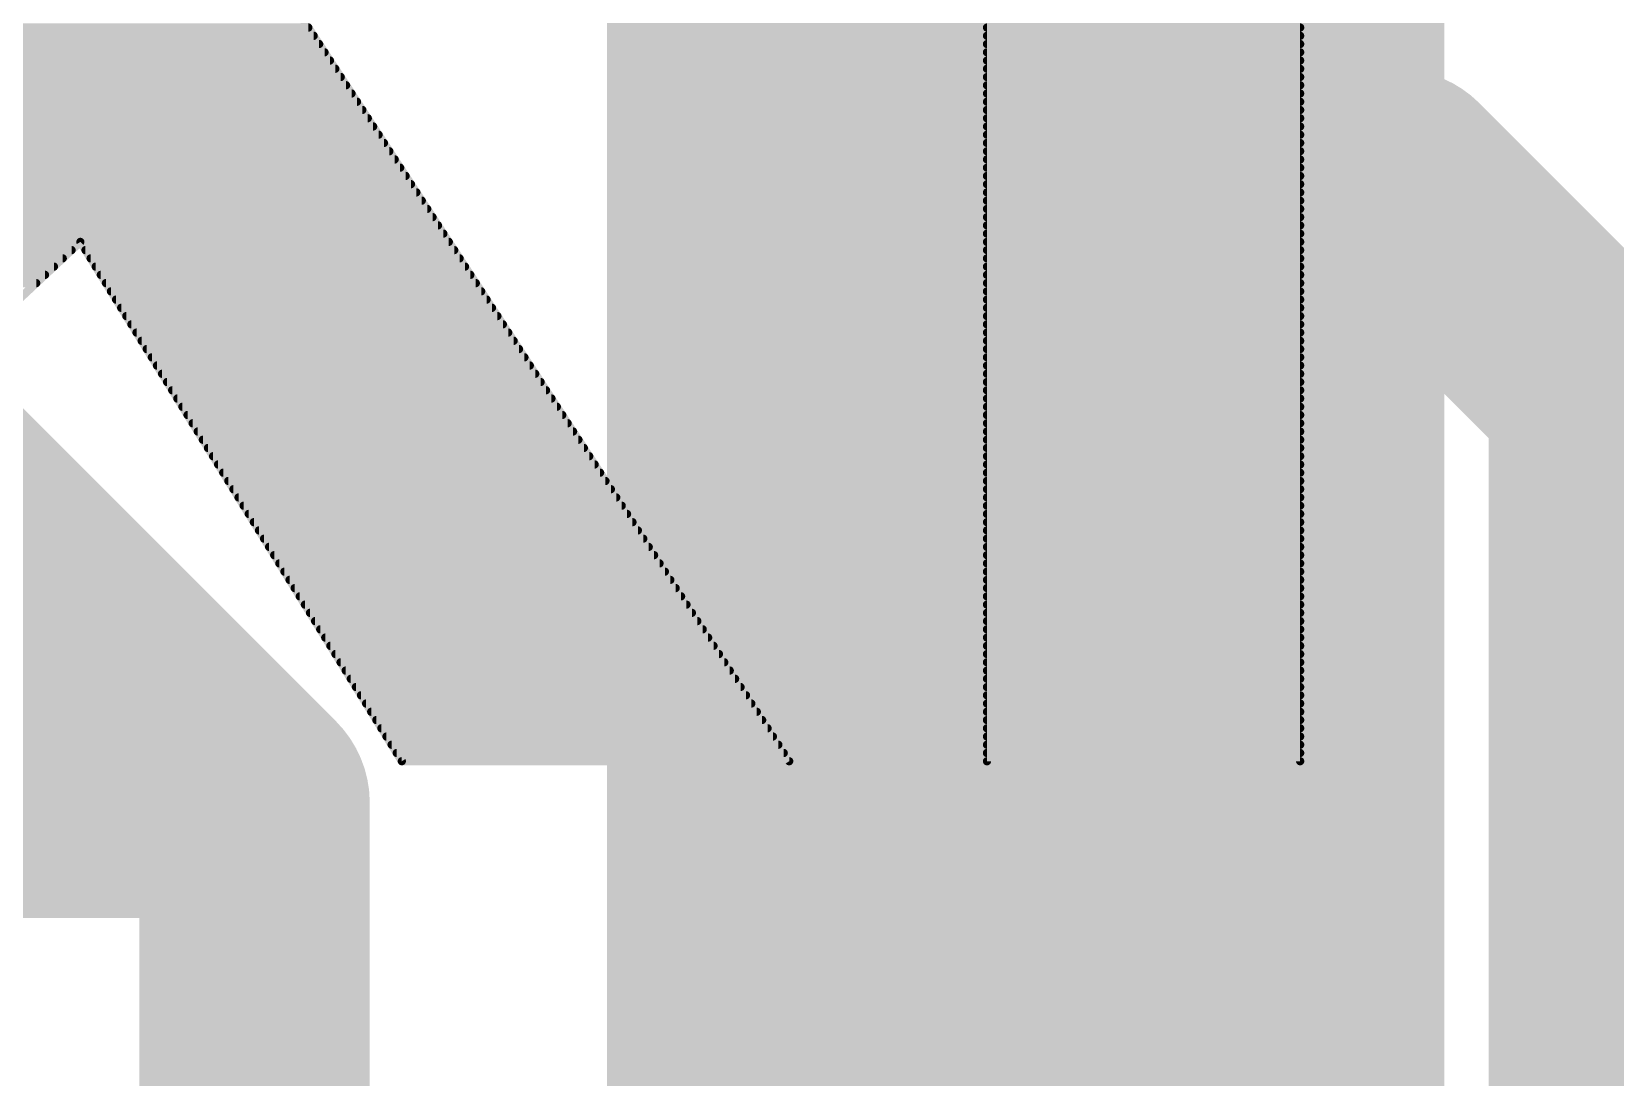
# Model space of a CAD drawing. Extents: x -27 to 80, y -18 to 25.
# Drawn here: x 23.559 to 25.48, y 6.907 to 8.175 of the extents above; entities that cross this region are included whole.
import ezdxf

# ---------------------------------------------------------------- set-up
doc = ezdxf.new("R2010")
doc.units = 0
for name, color, linetype in [('1', 12, 'CONTINUOUS'), ('21', 41, 'CONTINUOUS'), ('22', 40, 'CONTINUOUS')]:
    doc.layers.add(name, color=color, linetype=linetype)

msp = doc.modelspace()

# ---------------------------------------------------------------- linework, layer by layer
at = {"layer": '1', "const_width": 1.016}
msp.add_lwpolyline([(24.765, 0), (24.765, 8.89)], dxfattribs=at)
at = {"layer": '21', "const_width": 0.01}
for points in [[(25.098, 8.45), (25.098, 7.29)], [(24.718, 7.29), (24.718, 8.3)], [(23.888, 8.19), (24.478, 7.29)], [(23.078, 8.18), (23.8946, 8.18)], [(23.078, 8.17), (23.9011, 8.17)], [(24.718, 8.18), (25.098, 8.18)], [(24.718, 8.17), (25.098, 8.17)], [(23.078, 8.16), (23.9077, 8.16)], [(23.078, 8.15), (23.9142, 8.15)], [(24.718, 8.16), (25.098, 8.16)], [(24.718, 8.15), (25.098, 8.15)], [(23.078, 8.14), (23.9208, 8.14)], [(23.078, 8.13), (23.9273, 8.13)], [(24.718, 8.14), (25.098, 8.14)], [(24.718, 8.13), (25.098, 8.13)], [(23.078, 8.12), (23.9339, 8.12)], [(23.078, 8.11), (23.9404, 8.11)], [(24.718, 8.12), (25.098, 8.12)], [(24.718, 8.11), (25.098, 8.11)], [(23.078, 8.1), (23.947, 8.1)], [(23.078, 8.09), (23.9536, 8.09)], [(24.718, 8.1), (25.098, 8.1)], [(24.718, 8.09), (25.098, 8.09)], [(23.078, 8.08), (23.9601, 8.08)], [(23.078, 8.07), (23.9667, 8.07)], [(24.718, 8.08), (25.098, 8.08)], [(24.718, 8.07), (25.098, 8.07)], [(23.078, 8.06), (23.9732, 8.06)], [(23.078, 8.05), (23.9798, 8.05)], [(24.718, 8.06), (25.098, 8.06)], [(24.718, 8.05), (25.098, 8.05)], [(23.078, 8.04), (23.9863, 8.04)], [(23.078, 8.03), (23.9929, 8.03)], [(24.718, 8.04), (25.098, 8.04)], [(24.718, 8.03), (25.098, 8.03)], [(23.078, 8.02), (23.9994, 8.02)], [(23.078, 8.01), (24.006, 8.01)], [(24.718, 8.02), (25.098, 8.02)], [(24.718, 8.01), (25.098, 8.01)], [(23.078, 8), (24.0126, 8)], [(23.078, 7.99), (24.0191, 7.99)], [(24.718, 8), (25.098, 8)], [(24.718, 7.99), (25.098, 7.99)], [(23.078, 7.98), (24.0257, 7.98)], [(23.078, 7.97), (24.0322, 7.97)], [(24.718, 7.98), (25.098, 7.98)], [(24.718, 7.97), (25.098, 7.97)], [(23.078, 7.96), (24.0388, 7.96)], [(24.718, 7.96), (25.098, 7.96)], [(23.078, 7.95), (24.0453, 7.95)], [(23.078, 7.94), (24.0519, 7.94)], [(24.718, 7.95), (25.098, 7.95)], [(24.718, 7.94), (25.098, 7.94)], [(23.078, 7.93), (24.0584, 7.93)], [(23.078, 7.92), (24.065, 7.92)], [(23.618, 7.92), (23.468, 7.78)], [(24.008, 7.29), (23.618, 7.92)], [(24.718, 7.93), (25.098, 7.93)], [(24.718, 7.92), (25.098, 7.92)], [(23.078, 7.91), (23.6073, 7.91)], [(23.078, 7.9), (23.5966, 7.9)], [(23.6242, 7.91), (24.0716, 7.91)], [(23.6304, 7.9), (24.0781, 7.9)], [(24.718, 7.91), (25.098, 7.91)], [(24.718, 7.9), (25.098, 7.9)], [(23.078, 7.89), (23.5859, 7.89)], [(23.078, 7.88), (23.5751, 7.88)], [(23.6366, 7.89), (24.0847, 7.89)], [(23.6428, 7.88), (24.0912, 7.88)], [(24.718, 7.89), (25.098, 7.89)], [(24.718, 7.88), (25.098, 7.88)], [(23.078, 7.87), (23.5644, 7.87)], [(23.649, 7.87), (24.0978, 7.87)], [(23.6551, 7.86), (24.1043, 7.86)], [(24.718, 7.87), (25.098, 7.87)], [(24.718, 7.86), (25.098, 7.86)], [(23.6613, 7.85), (24.1109, 7.85)], [(23.6675, 7.84), (24.1174, 7.84)], [(24.718, 7.85), (25.098, 7.85)], [(24.718, 7.84), (25.098, 7.84)], [(23.6737, 7.83), (24.124, 7.83)], [(23.6799, 7.82), (24.1306, 7.82)], [(24.718, 7.83), (25.098, 7.83)], [(24.718, 7.82), (25.098, 7.82)], [(23.6861, 7.81), (24.1371, 7.81)], [(23.6923, 7.8), (24.1437, 7.8)], [(24.718, 7.81), (25.098, 7.81)], [(24.718, 7.8), (25.098, 7.8)], [(23.6985, 7.79), (24.1502, 7.79)], [(23.7047, 7.78), (24.1568, 7.78)], [(24.718, 7.79), (25.098, 7.79)], [(24.718, 7.78), (25.098, 7.78)], [(23.7109, 7.77), (24.1633, 7.77)], [(23.7171, 7.76), (24.1699, 7.76)], [(24.718, 7.77), (25.098, 7.77)], [(24.718, 7.76), (25.098, 7.76)], [(23.7232, 7.75), (24.1764, 7.75)], [(23.7294, 7.74), (24.183, 7.74)], [(24.718, 7.75), (25.098, 7.75)], [(24.718, 7.74), (25.098, 7.74)], [(23.7356, 7.73), (24.1896, 7.73)], [(23.7418, 7.72), (24.1961, 7.72)], [(24.718, 7.73), (25.098, 7.73)], [(24.718, 7.72), (25.098, 7.72)], [(23.748, 7.71), (24.2027, 7.71)], [(24.718, 7.71), (25.098, 7.71)], [(23.7542, 7.7), (24.2092, 7.7)], [(23.7604, 7.69), (24.2158, 7.69)], [(24.718, 7.7), (25.098, 7.7)], [(24.718, 7.69), (25.098, 7.69)], [(23.7666, 7.68), (24.2223, 7.68)], [(23.7728, 7.67), (24.2289, 7.67)], [(24.718, 7.68), (25.098, 7.68)], [(24.718, 7.67), (25.098, 7.67)], [(23.779, 7.66), (24.2354, 7.66)], [(23.7851, 7.65), (24.242, 7.65)], [(24.718, 7.66), (25.098, 7.66)], [(24.718, 7.65), (25.098, 7.65)], [(23.7913, 7.64), (24.2486, 7.64)], [(23.7975, 7.63), (24.2551, 7.63)], [(24.718, 7.64), (25.098, 7.64)], [(24.718, 7.63), (25.098, 7.63)], [(23.8037, 7.62), (24.2617, 7.62)], [(23.8099, 7.61), (24.2682, 7.61)], [(24.718, 7.62), (25.098, 7.62)], [(24.718, 7.61), (25.098, 7.61)], [(23.8161, 7.6), (24.2748, 7.6)], [(23.8223, 7.59), (24.2813, 7.59)], [(24.718, 7.6), (25.098, 7.6)], [(24.718, 7.59), (25.098, 7.59)], [(23.8285, 7.58), (24.2879, 7.58)], [(23.8347, 7.57), (24.2944, 7.57)], [(24.718, 7.58), (25.098, 7.58)], [(24.718, 7.57), (25.098, 7.57)], [(23.8409, 7.56), (24.301, 7.56)], [(23.847, 7.55), (24.3076, 7.55)], [(24.718, 7.56), (25.098, 7.56)], [(24.718, 7.55), (25.098, 7.55)], [(23.8532, 7.54), (24.3141, 7.54)], [(23.8594, 7.53), (24.3207, 7.53)], [(24.718, 7.54), (25.098, 7.54)], [(24.718, 7.53), (25.098, 7.53)], [(23.8656, 7.52), (24.3272, 7.52)], [(23.8718, 7.51), (24.3338, 7.51)], [(24.718, 7.52), (25.098, 7.52)], [(24.718, 7.51), (25.098, 7.51)], [(23.878, 7.5), (24.3403, 7.5)], [(23.8842, 7.49), (24.3469, 7.49)], [(24.718, 7.5), (25.098, 7.5)], [(24.718, 7.49), (25.098, 7.49)], [(23.8904, 7.48), (24.3534, 7.48)], [(23.8966, 7.47), (24.36, 7.47)], [(24.718, 7.48), (25.098, 7.48)], [(24.718, 7.47), (25.098, 7.47)], [(23.9028, 7.46), (24.3666, 7.46)], [(24.718, 7.46), (25.098, 7.46)], [(23.909, 7.45), (24.3731, 7.45)], [(23.9151, 7.44), (24.3797, 7.44)], [(24.718, 7.45), (25.098, 7.45)], [(24.718, 7.44), (25.098, 7.44)], [(23.9213, 7.43), (24.3862, 7.43)], [(23.9275, 7.42), (24.3928, 7.42)], [(24.718, 7.43), (25.098, 7.43)], [(24.718, 7.42), (25.098, 7.42)], [(23.9337, 7.41), (24.3993, 7.41)], [(23.9399, 7.4), (24.4059, 7.4)], [(24.718, 7.41), (25.098, 7.41)], [(24.718, 7.4), (25.098, 7.4)], [(23.9461, 7.39), (24.4124, 7.39)], [(23.9523, 7.38), (24.419, 7.38)], [(24.718, 7.39), (25.098, 7.39)], [(24.718, 7.38), (25.098, 7.38)], [(23.9585, 7.37), (24.4256, 7.37)], [(23.9647, 7.36), (24.4321, 7.36)], [(24.718, 7.37), (25.098, 7.37)], [(24.718, 7.36), (25.098, 7.36)], [(23.9709, 7.35), (24.4387, 7.35)], [(23.9771, 7.34), (24.4452, 7.34)], [(24.718, 7.35), (25.098, 7.35)], [(24.718, 7.34), (25.098, 7.34)], [(23.9832, 7.33), (24.4518, 7.33)], [(23.9894, 7.32), (24.4583, 7.32)], [(24.718, 7.33), (25.098, 7.33)], [(24.718, 7.32), (25.098, 7.32)], [(23.9956, 7.31), (24.4649, 7.31)], [(24.0018, 7.3), (24.4714, 7.3)], [(24.718, 7.31), (25.098, 7.31)], [(24.718, 7.3), (25.098, 7.3)], [(24.478, 7.29), (24.008, 7.29)], [(24.008, 7.29), (24.478, 7.29)], [(25.098, 7.29), (24.718, 7.29)], [(24.718, 7.29), (25.098, 7.29)]]:
    msp.add_lwpolyline(points, dxfattribs=at)
at = {"layer": '21', "const_width": 0.005}
for points in [[(23.8946, 8.1775, 1), (23.8946, 8.1825)], [(23.9011, 8.1675, 1), (23.9011, 8.1725)], [(24.718, 8.1825, 1), (24.718, 8.1775)], [(24.718, 8.1725, 1), (24.718, 8.1675)], [(25.098, 8.1775, 1), (25.098, 8.1825)], [(25.098, 8.1675, 1), (25.098, 8.1725)], [(23.9077, 8.1575, 1), (23.9077, 8.1625)], [(23.9142, 8.1475, 1), (23.9142, 8.1525)], [(24.718, 8.1625, 1), (24.718, 8.1575)], [(24.718, 8.1525, 1), (24.718, 8.1475)], [(25.098, 8.1575, 1), (25.098, 8.1625)], [(25.098, 8.1475, 1), (25.098, 8.1525)], [(23.9208, 8.1375, 1), (23.9208, 8.1425)], [(23.9273, 8.1275, 1), (23.9273, 8.1325)], [(24.718, 8.1425, 1), (24.718, 8.1375)], [(24.718, 8.1325, 1), (24.718, 8.1275)], [(25.098, 8.1375, 1), (25.098, 8.1425)], [(25.098, 8.1275, 1), (25.098, 8.1325)], [(23.9339, 8.1175, 1), (23.9339, 8.1225)], [(23.9404, 8.1075, 1), (23.9404, 8.1125)], [(24.718, 8.1225, 1), (24.718, 8.1175)], [(24.718, 8.1125, 1), (24.718, 8.1075)], [(25.098, 8.1175, 1), (25.098, 8.1225)], [(25.098, 8.1075, 1), (25.098, 8.1125)], [(23.947, 8.0975, 1), (23.947, 8.1025)], [(23.9536, 8.0875, 1), (23.9536, 8.0925)], [(24.718, 8.1025, 1), (24.718, 8.0975)], [(24.718, 8.0925, 1), (24.718, 8.0875)], [(25.098, 8.0975, 1), (25.098, 8.1025)], [(25.098, 8.0875, 1), (25.098, 8.0925)], [(23.9601, 8.0775, 1), (23.9601, 8.0825)], [(23.9667, 8.0675, 1), (23.9667, 8.0725)], [(24.718, 8.0825, 1), (24.718, 8.0775)], [(24.718, 8.0725, 1), (24.718, 8.0675)], [(25.098, 8.0775, 1), (25.098, 8.0825)], [(25.098, 8.0675, 1), (25.098, 8.0725)], [(23.9732, 8.0575, 1), (23.9732, 8.0625)], [(23.9798, 8.0475, 1), (23.9798, 8.0525)], [(24.718, 8.0625, 1), (24.718, 8.0575)], [(24.718, 8.0525, 1), (24.718, 8.0475)], [(25.098, 8.0575, 1), (25.098, 8.0625)], [(25.098, 8.0475, 1), (25.098, 8.0525)], [(23.9863, 8.0375, 1), (23.9863, 8.0425)], [(23.9929, 8.0275, 1), (23.9929, 8.0325)], [(24.718, 8.0425, 1), (24.718, 8.0375)], [(24.718, 8.0325, 1), (24.718, 8.0275)], [(25.098, 8.0375, 1), (25.098, 8.0425)], [(25.098, 8.0275, 1), (25.098, 8.0325)], [(23.9994, 8.0175, 1), (23.9994, 8.0225)], [(24.006, 8.0075, 1), (24.006, 8.0125)], [(24.718, 8.0225, 1), (24.718, 8.0175)], [(24.718, 8.0125, 1), (24.718, 8.0075)], [(25.098, 8.0175, 1), (25.098, 8.0225)], [(25.098, 8.0075, 1), (25.098, 8.0125)], [(24.0126, 7.9975, 1), (24.0126, 8.0025)], [(24.0191, 7.9875, 1), (24.0191, 7.9925)], [(24.718, 8.0025, 1), (24.718, 7.9975)], [(24.718, 7.9925, 1), (24.718, 7.9875)], [(25.098, 7.9975, 1), (25.098, 8.0025)], [(25.098, 7.9875, 1), (25.098, 7.9925)], [(24.0257, 7.9775, 1), (24.0257, 7.9825)], [(24.0322, 7.9675, 1), (24.0322, 7.9725)], [(24.718, 7.9825, 1), (24.718, 7.9775)], [(24.718, 7.9725, 1), (24.718, 7.9675)], [(25.098, 7.9775, 1), (25.098, 7.9825)], [(25.098, 7.9675, 1), (25.098, 7.9725)], [(24.0388, 7.9575, 1), (24.0388, 7.9625)], [(24.718, 7.9625, 1), (24.718, 7.9575)], [(25.098, 7.9575, 1), (25.098, 7.9625)], [(24.0453, 7.9475, 1), (24.0453, 7.9525)], [(24.0519, 7.9375, 1), (24.0519, 7.9425)], [(24.718, 7.9525, 1), (24.718, 7.9475)], [(24.718, 7.9425, 1), (24.718, 7.9375)], [(25.098, 7.9475, 1), (25.098, 7.9525)], [(25.098, 7.9375, 1), (25.098, 7.9425)], [(23.6201, 7.9213, 1), (23.6159, 7.9187)], [(23.6197, 7.9182, 1), (23.6163, 7.9218)], [(24.0584, 7.9275, 1), (24.0584, 7.9325)], [(24.065, 7.9175, 1), (24.065, 7.9225)], [(24.718, 7.9325, 1), (24.718, 7.9275)], [(24.718, 7.9225, 1), (24.718, 7.9175)], [(25.098, 7.9275, 1), (25.098, 7.9325)], [(25.098, 7.9175, 1), (25.098, 7.9225)], [(23.5966, 7.8975, 1), (23.5966, 7.9025)], [(23.6073, 7.9075, 1), (23.6073, 7.9125)], [(23.6242, 7.9125, 1), (23.6242, 7.9075)], [(23.6304, 7.9025, 1), (23.6304, 7.8975)], [(24.0716, 7.9075, 1), (24.0716, 7.9125)], [(24.0781, 7.8975, 1), (24.0781, 7.9025)], [(24.718, 7.9125, 1), (24.718, 7.9075)], [(24.718, 7.9025, 1), (24.718, 7.8975)], [(25.098, 7.9075, 1), (25.098, 7.9125)], [(25.098, 7.8975, 1), (25.098, 7.9025)], [(23.5751, 7.8775, 1), (23.5751, 7.8825)], [(23.5859, 7.8875, 1), (23.5859, 7.8925)], [(23.6366, 7.8925, 1), (23.6366, 7.8875)], [(23.6428, 7.8825, 1), (23.6428, 7.8775)], [(24.0847, 7.8875, 1), (24.0847, 7.8925)], [(24.0912, 7.8775, 1), (24.0912, 7.8825)], [(24.718, 7.8925, 1), (24.718, 7.8875)], [(24.718, 7.8825, 1), (24.718, 7.8775)], [(25.098, 7.8875, 1), (25.098, 7.8925)], [(25.098, 7.8775, 1), (25.098, 7.8825)], [(23.5644, 7.8675, 1), (23.5644, 7.8725)], [(23.649, 7.8725, 1), (23.649, 7.8675)], [(23.6551, 7.8625, 1), (23.6551, 7.8575)], [(24.0978, 7.8675, 1), (24.0978, 7.8725)], [(24.1043, 7.8575, 1), (24.1043, 7.8625)], [(24.718, 7.8725, 1), (24.718, 7.8675)], [(24.718, 7.8625, 1), (24.718, 7.8575)], [(25.098, 7.8675, 1), (25.098, 7.8725)], [(25.098, 7.8575, 1), (25.098, 7.8625)], [(23.6613, 7.8525, 1), (23.6613, 7.8475)], [(23.6675, 7.8425, 1), (23.6675, 7.8375)], [(24.1109, 7.8475, 1), (24.1109, 7.8525)], [(24.1174, 7.8375, 1), (24.1174, 7.8425)], [(24.718, 7.8525, 1), (24.718, 7.8475)], [(24.718, 7.8425, 1), (24.718, 7.8375)], [(25.098, 7.8475, 1), (25.098, 7.8525)], [(25.098, 7.8375, 1), (25.098, 7.8425)], [(23.6737, 7.8325, 1), (23.6737, 7.8275)], [(23.6799, 7.8225, 1), (23.6799, 7.8175)], [(24.124, 7.8275, 1), (24.124, 7.8325)], [(24.1306, 7.8175, 1), (24.1306, 7.8225)], [(24.718, 7.8325, 1), (24.718, 7.8275)], [(24.718, 7.8225, 1), (24.718, 7.8175)], [(25.098, 7.8275, 1), (25.098, 7.8325)], [(25.098, 7.8175, 1), (25.098, 7.8225)], [(23.6861, 7.8125, 1), (23.6861, 7.8075)], [(23.6923, 7.8025, 1), (23.6923, 7.7975)], [(24.1371, 7.8075, 1), (24.1371, 7.8125)], [(24.1437, 7.7975, 1), (24.1437, 7.8025)], [(24.718, 7.8125, 1), (24.718, 7.8075)], [(24.718, 7.8025, 1), (24.718, 7.7975)], [(25.098, 7.8075, 1), (25.098, 7.8125)], [(25.098, 7.7975, 1), (25.098, 7.8025)], [(23.6985, 7.7925, 1), (23.6985, 7.7875)], [(23.7047, 7.7825, 1), (23.7047, 7.7775)], [(24.1502, 7.7875, 1), (24.1502, 7.7925)], [(24.1568, 7.7775, 1), (24.1568, 7.7825)], [(24.718, 7.7925, 1), (24.718, 7.7875)], [(24.718, 7.7825, 1), (24.718, 7.7775)], [(25.098, 7.7875, 1), (25.098, 7.7925)], [(25.098, 7.7775, 1), (25.098, 7.7825)], [(23.7109, 7.7725, 1), (23.7109, 7.7675)], [(23.7171, 7.7625, 1), (23.7171, 7.7575)], [(24.1633, 7.7675, 1), (24.1633, 7.7725)], [(24.1699, 7.7575, 1), (24.1699, 7.7625)], [(24.718, 7.7725, 1), (24.718, 7.7675)], [(24.718, 7.7625, 1), (24.718, 7.7575)], [(25.098, 7.7675, 1), (25.098, 7.7725)], [(25.098, 7.7575, 1), (25.098, 7.7625)], [(23.7232, 7.7525, 1), (23.7232, 7.7475)], [(23.7294, 7.7425, 1), (23.7294, 7.7375)], [(24.1764, 7.7475, 1), (24.1764, 7.7525)], [(24.183, 7.7375, 1), (24.183, 7.7425)], [(24.718, 7.7525, 1), (24.718, 7.7475)], [(24.718, 7.7425, 1), (24.718, 7.7375)], [(25.098, 7.7475, 1), (25.098, 7.7525)], [(25.098, 7.7375, 1), (25.098, 7.7425)], [(23.7356, 7.7325, 1), (23.7356, 7.7275)], [(23.7418, 7.7225, 1), (23.7418, 7.7175)], [(24.1896, 7.7275, 1), (24.1896, 7.7325)], [(24.1961, 7.7175, 1), (24.1961, 7.7225)], [(24.718, 7.7325, 1), (24.718, 7.7275)], [(24.718, 7.7225, 1), (24.718, 7.7175)], [(25.098, 7.7275, 1), (25.098, 7.7325)], [(25.098, 7.7175, 1), (25.098, 7.7225)], [(23.748, 7.7125, 1), (23.748, 7.7075)], [(24.2027, 7.7075, 1), (24.2027, 7.7125)], [(24.718, 7.7125, 1), (24.718, 7.7075)], [(25.098, 7.7075, 1), (25.098, 7.7125)], [(23.7542, 7.7025, 1), (23.7542, 7.6975)], [(23.7604, 7.6925, 1), (23.7604, 7.6875)], [(24.2092, 7.6975, 1), (24.2092, 7.7025)], [(24.2158, 7.6875, 1), (24.2158, 7.6925)], [(24.718, 7.7025, 1), (24.718, 7.6975)], [(24.718, 7.6925, 1), (24.718, 7.6875)], [(25.098, 7.6975, 1), (25.098, 7.7025)], [(25.098, 7.6875, 1), (25.098, 7.6925)], [(23.7666, 7.6825, 1), (23.7666, 7.6775)], [(23.7728, 7.6725, 1), (23.7728, 7.6675)], [(24.2223, 7.6775, 1), (24.2223, 7.6825)], [(24.2289, 7.6675, 1), (24.2289, 7.6725)], [(24.718, 7.6825, 1), (24.718, 7.6775)], [(24.718, 7.6725, 1), (24.718, 7.6675)], [(25.098, 7.6775, 1), (25.098, 7.6825)], [(25.098, 7.6675, 1), (25.098, 7.6725)], [(23.779, 7.6625, 1), (23.779, 7.6575)], [(23.7851, 7.6525, 1), (23.7851, 7.6475)], [(24.2354, 7.6575, 1), (24.2354, 7.6625)], [(24.242, 7.6475, 1), (24.242, 7.6525)], [(24.718, 7.6625, 1), (24.718, 7.6575)], [(24.718, 7.6525, 1), (24.718, 7.6475)], [(25.098, 7.6575, 1), (25.098, 7.6625)], [(25.098, 7.6475, 1), (25.098, 7.6525)], [(23.7913, 7.6425, 1), (23.7913, 7.6375)], [(23.7975, 7.6325, 1), (23.7975, 7.6275)], [(24.2486, 7.6375, 1), (24.2486, 7.6425)], [(24.2551, 7.6275, 1), (24.2551, 7.6325)], [(24.718, 7.6425, 1), (24.718, 7.6375)], [(24.718, 7.6325, 1), (24.718, 7.6275)], [(25.098, 7.6375, 1), (25.098, 7.6425)], [(25.098, 7.6275, 1), (25.098, 7.6325)], [(23.8037, 7.6225, 1), (23.8037, 7.6175)], [(23.8099, 7.6125, 1), (23.8099, 7.6075)], [(24.2617, 7.6175, 1), (24.2617, 7.6225)], [(24.2682, 7.6075, 1), (24.2682, 7.6125)], [(24.718, 7.6225, 1), (24.718, 7.6175)], [(24.718, 7.6125, 1), (24.718, 7.6075)], [(25.098, 7.6175, 1), (25.098, 7.6225)], [(25.098, 7.6075, 1), (25.098, 7.6125)], [(23.8161, 7.6025, 1), (23.8161, 7.5975)], [(23.8223, 7.5925, 1), (23.8223, 7.5875)], [(24.2748, 7.5975, 1), (24.2748, 7.6025)], [(24.2813, 7.5875, 1), (24.2813, 7.5925)], [(24.718, 7.6025, 1), (24.718, 7.5975)], [(24.718, 7.5925, 1), (24.718, 7.5875)], [(25.098, 7.5975, 1), (25.098, 7.6025)], [(25.098, 7.5875, 1), (25.098, 7.5925)], [(23.8285, 7.5825, 1), (23.8285, 7.5775)], [(23.8347, 7.5725, 1), (23.8347, 7.5675)], [(24.2879, 7.5775, 1), (24.2879, 7.5825)], [(24.2944, 7.5675, 1), (24.2944, 7.5725)], [(24.718, 7.5825, 1), (24.718, 7.5775)], [(24.718, 7.5725, 1), (24.718, 7.5675)], [(25.098, 7.5775, 1), (25.098, 7.5825)], [(25.098, 7.5675, 1), (25.098, 7.5725)], [(23.8409, 7.5625, 1), (23.8409, 7.5575)], [(23.847, 7.5525, 1), (23.847, 7.5475)], [(24.301, 7.5575, 1), (24.301, 7.5625)], [(24.3076, 7.5475, 1), (24.3076, 7.5525)], [(24.718, 7.5625, 1), (24.718, 7.5575)], [(24.718, 7.5525, 1), (24.718, 7.5475)], [(25.098, 7.5575, 1), (25.098, 7.5625)], [(25.098, 7.5475, 1), (25.098, 7.5525)], [(23.8532, 7.5425, 1), (23.8532, 7.5375)], [(23.8594, 7.5325, 1), (23.8594, 7.5275)], [(24.3141, 7.5375, 1), (24.3141, 7.5425)], [(24.3207, 7.5275, 1), (24.3207, 7.5325)], [(24.718, 7.5425, 1), (24.718, 7.5375)], [(24.718, 7.5325, 1), (24.718, 7.5275)], [(25.098, 7.5375, 1), (25.098, 7.5425)], [(25.098, 7.5275, 1), (25.098, 7.5325)], [(23.8656, 7.5225, 1), (23.8656, 7.5175)], [(23.8718, 7.5125, 1), (23.8718, 7.5075)], [(24.3272, 7.5175, 1), (24.3272, 7.5225)], [(24.3338, 7.5075, 1), (24.3338, 7.5125)], [(24.718, 7.5225, 1), (24.718, 7.5175)], [(24.718, 7.5125, 1), (24.718, 7.5075)], [(25.098, 7.5175, 1), (25.098, 7.5225)], [(25.098, 7.5075, 1), (25.098, 7.5125)], [(23.878, 7.5025, 1), (23.878, 7.4975)], [(23.8842, 7.4925, 1), (23.8842, 7.4875)], [(24.3403, 7.4975, 1), (24.3403, 7.5025)], [(24.3469, 7.4875, 1), (24.3469, 7.4925)], [(24.718, 7.5025, 1), (24.718, 7.4975)], [(24.718, 7.4925, 1), (24.718, 7.4875)], [(25.098, 7.4975, 1), (25.098, 7.5025)], [(25.098, 7.4875, 1), (25.098, 7.4925)], [(23.8904, 7.4825, 1), (23.8904, 7.4775)], [(23.8966, 7.4725, 1), (23.8966, 7.4675)], [(24.3534, 7.4775, 1), (24.3534, 7.4825)], [(24.36, 7.4675, 1), (24.36, 7.4725)], [(24.718, 7.4825, 1), (24.718, 7.4775)], [(24.718, 7.4725, 1), (24.718, 7.4675)], [(25.098, 7.4775, 1), (25.098, 7.4825)], [(25.098, 7.4675, 1), (25.098, 7.4725)], [(23.9028, 7.4625, 1), (23.9028, 7.4575)], [(24.3666, 7.4575, 1), (24.3666, 7.4625)], [(24.718, 7.4625, 1), (24.718, 7.4575)], [(25.098, 7.4575, 1), (25.098, 7.4625)], [(23.909, 7.4525, 1), (23.909, 7.4475)], [(23.9151, 7.4425, 1), (23.9151, 7.4375)], [(24.3731, 7.4475, 1), (24.3731, 7.4525)], [(24.3797, 7.4375, 1), (24.3797, 7.4425)], [(24.718, 7.4525, 1), (24.718, 7.4475)], [(24.718, 7.4425, 1), (24.718, 7.4375)], [(25.098, 7.4475, 1), (25.098, 7.4525)], [(25.098, 7.4375, 1), (25.098, 7.4425)], [(23.9213, 7.4325, 1), (23.9213, 7.4275)], [(23.9275, 7.4225, 1), (23.9275, 7.4175)], [(24.3862, 7.4275, 1), (24.3862, 7.4325)], [(24.3928, 7.4175, 1), (24.3928, 7.4225)], [(24.718, 7.4325, 1), (24.718, 7.4275)], [(24.718, 7.4225, 1), (24.718, 7.4175)], [(25.098, 7.4275, 1), (25.098, 7.4325)], [(25.098, 7.4175, 1), (25.098, 7.4225)], [(23.9337, 7.4125, 1), (23.9337, 7.4075)], [(23.9399, 7.4025, 1), (23.9399, 7.3975)], [(24.3993, 7.4075, 1), (24.3993, 7.4125)], [(24.4059, 7.3975, 1), (24.4059, 7.4025)], [(24.718, 7.4125, 1), (24.718, 7.4075)], [(24.718, 7.4025, 1), (24.718, 7.3975)], [(25.098, 7.4075, 1), (25.098, 7.4125)], [(25.098, 7.3975, 1), (25.098, 7.4025)], [(23.9461, 7.3925, 1), (23.9461, 7.3875)], [(23.9523, 7.3825, 1), (23.9523, 7.3775)], [(24.4124, 7.3875, 1), (24.4124, 7.3925)], [(24.419, 7.3775, 1), (24.419, 7.3825)], [(24.718, 7.3925, 1), (24.718, 7.3875)], [(24.718, 7.3825, 1), (24.718, 7.3775)], [(25.098, 7.3875, 1), (25.098, 7.3925)], [(25.098, 7.3775, 1), (25.098, 7.3825)], [(23.9585, 7.3725, 1), (23.9585, 7.3675)], [(23.9647, 7.3625, 1), (23.9647, 7.3575)], [(24.4256, 7.3675, 1), (24.4256, 7.3725)], [(24.4321, 7.3575, 1), (24.4321, 7.3625)], [(24.718, 7.3725, 1), (24.718, 7.3675)], [(24.718, 7.3625, 1), (24.718, 7.3575)], [(25.098, 7.3675, 1), (25.098, 7.3725)], [(25.098, 7.3575, 1), (25.098, 7.3625)], [(23.9709, 7.3525, 1), (23.9709, 7.3475)], [(23.9771, 7.3425, 1), (23.9771, 7.3375)], [(24.4387, 7.3475, 1), (24.4387, 7.3525)], [(24.4452, 7.3375, 1), (24.4452, 7.3425)], [(24.718, 7.3525, 1), (24.718, 7.3475)], [(24.718, 7.3425, 1), (24.718, 7.3375)], [(25.098, 7.3475, 1), (25.098, 7.3525)], [(25.098, 7.3375, 1), (25.098, 7.3425)], [(23.9832, 7.3325, 1), (23.9832, 7.3275)], [(23.9894, 7.3225, 1), (23.9894, 7.3175)], [(24.4518, 7.3275, 1), (24.4518, 7.3325)], [(24.4583, 7.3175, 1), (24.4583, 7.3225)], [(24.718, 7.3325, 1), (24.718, 7.3275)], [(24.718, 7.3225, 1), (24.718, 7.3175)], [(25.098, 7.3275, 1), (25.098, 7.3325)], [(25.098, 7.3175, 1), (25.098, 7.3225)], [(23.9956, 7.3125, 1), (23.9956, 7.3075)], [(24.0018, 7.3025, 1), (24.0018, 7.2975)], [(24.4649, 7.3075, 1), (24.4649, 7.3125)], [(24.4714, 7.2975, 1), (24.4714, 7.3025)], [(24.718, 7.3125, 1), (24.718, 7.3075)], [(24.718, 7.3025, 1), (24.718, 7.2975)], [(25.098, 7.3075, 1), (25.098, 7.3125)], [(25.098, 7.2975, 1), (25.098, 7.3025)], [(24.008, 7.2925, 1), (24.008, 7.2875)], [(24.008, 7.2925, 1), (24.008, 7.2875)], [(24.0059, 7.2887, 1), (24.0101, 7.2913)], [(24.4759, 7.2886, 1), (24.4801, 7.2914)], [(24.478, 7.2875, 1), (24.478, 7.2925)], [(24.478, 7.2875, 1), (24.478, 7.2925)], [(24.718, 7.2925, 1), (24.718, 7.2875)], [(24.718, 7.2925, 1), (24.718, 7.2875)], [(24.7155, 7.29, 1), (24.7205, 7.29)], [(25.0955, 7.29, 1), (25.1005, 7.29)], [(25.098, 7.2875, 1), (25.098, 7.2925)], [(25.098, 7.2875, 1), (25.098, 7.2925)]]:
    msp.add_lwpolyline(points, format="xyb", dxfattribs=at)
at = {"layer": '22', "const_width": 0.2794}
for points in [[(24.4666, 7.7396), (24.7166, 7.9896)], [(24.7166, 7.9896), (25.2166, 7.9896)], [(25.2166, 7.9896), (25.4666, 7.7396)], [(23.3294, 7.7396), (23.8294, 7.2396)], [(25.4666, 7.7396), (25.4666, 6.7397)], [(23.0795, 7.2396), (23.8294, 7.2396)], [(23.8294, 7.2396), (23.8294, 6.7397)]]:
    msp.add_lwpolyline(points, dxfattribs=at)
at = {"layer": '22', "const_width": 0.1397}
for points in [[(24.7166, 8.0594, 1), (24.7166, 7.9197)], [(24.766, 7.9402, 1), (24.6672, 8.039)], [(25.266, 8.039, 1), (25.1672, 7.9402)], [(25.2166, 7.9197, 1), (25.2166, 8.0594)], [(25.5364, 7.7396, 1), (25.3967, 7.7396)], [(24.4172, 7.789, 1), (24.516, 7.6902)], [(25.4172, 7.6902, 1), (25.5159, 7.789)], [(23.8992, 7.2396, 1), (23.7595, 7.2396)], [(23.8294, 7.1698, 1), (23.8294, 7.3095)], [(23.78, 7.1902, 1), (23.8788, 7.289)]]:
    msp.add_lwpolyline(points, format="xyb", dxfattribs=at)

doc.saveas('drawing.dxf')
